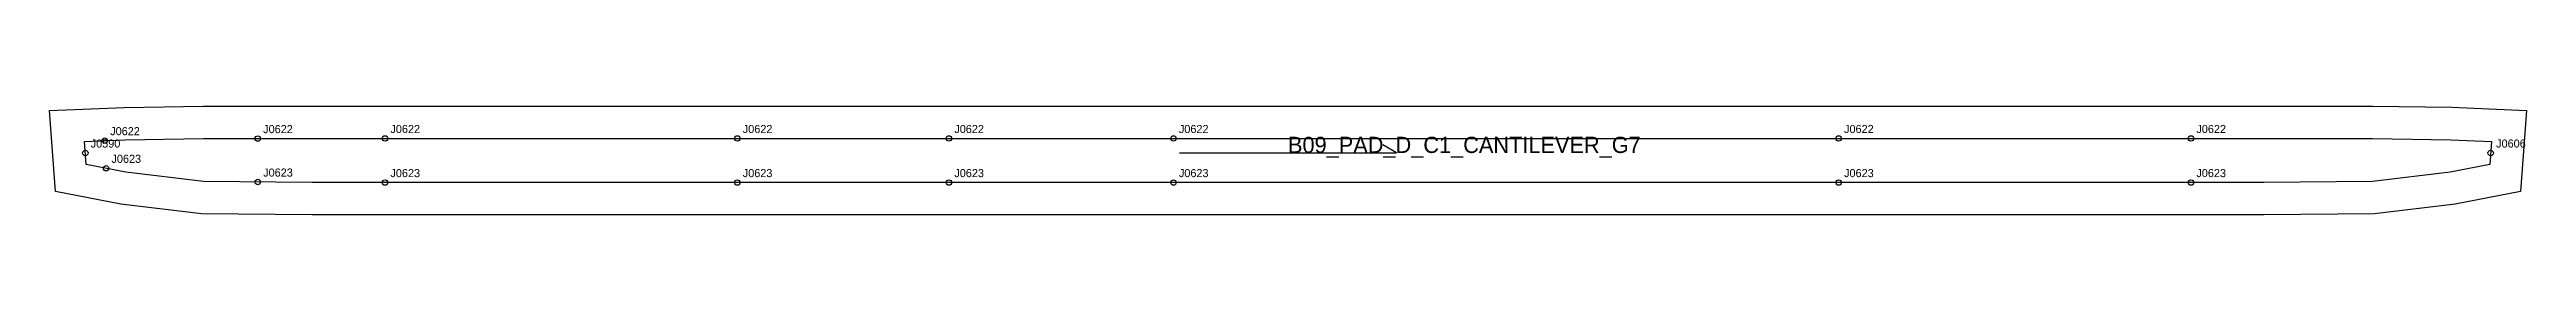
# Model space of a CAD drawing. Header units: millimetres. Extents: x -13 to 901, y -27 to 13.
import ezdxf

# ---------------------------------------------------------------- set-up
doc = ezdxf.new("R2010")
doc.units = ezdxf.units.MM
for name, color, linetype in [('CUT', 1, 'Continuous'), ('GRAIN', 3, 'Continuous'), ('LABEL', 7, 'Continuous'), ('NOTCH', 2, 'Continuous'), ('SEW', 5, 'Continuous')]:
    doc.layers.add(name, color=color, linetype=linetype)

msp = doc.modelspace()

# ---------------------------------------------------------------- linework, layer by layer
at = {"layer": 'CUT'}
msp.add_lwpolyline([(-12.89, 11.45), (14.68, 12.65), (43.84, 13.06), (84.01, 13.13), (137.91, 13.13), (203.57, 13.13), (278.48, 13.13), (359.77, 13.13), (444.3, 13.13), (528.84, 13.13), (610.12, 13.14), (685.03, 13.14), (750.7, 13.14), (804.59, 13.14), (844.76, 13.07), (873.92, 12.66), (901.49, 11.45), (899.25, -18.54), (875.14, -23.18), (845.45, -26.78), (804.64, -27.19), (750.7, -27.19), (685.03, -27.2), (610.12, -27.2), (528.84, -27.2), (444.3, -27.2), (359.77, -27.2), (278.48, -27.2), (203.57, -27.2), (137.91, -27.2), (83.96, -27.2), (43.15, -26.8), (13.46, -23.18), (-10.65, -18.54), (-12.89, 11.45)], close=True, dxfattribs=at)
at = {"layer": 'GRAIN'}
for p, q in [((404.3, -4.25), (484.3, -4.25)), ((484.3, -4.25), (479.3, -1.25))]:
    msp.add_line(p, q, dxfattribs=at)
at = {"layer": 'NOTCH'}
for centre in [(7.51, 0.33), (63.98, 1.09), (110.96, 1.13), (241.03, 1.13), (319.12, 1.13), (402.03, 1.13), (647.58, 1.14), (777.64, 1.14), (0.32, -4.25), (7.98, -9.91), (888.29, -4.25), (63.98, -15), (110.96, -15.2), (241.03, -15.2), (319.13, -15.2), (402.03, -15.2), (647.58, -15.2), (777.64, -15.19)]:
    msp.add_circle(centre, 1, dxfattribs=at)
at = {"layer": 'SEW'}
msp.add_lwpolyline([(0, 0), (15.03, 0.66), (43.94, 1.06), (84.02, 1.13), (137.91, 1.13), (203.57, 1.13), (278.48, 1.13), (359.77, 1.13), (444.3, 1.13), (528.84, 1.13), (610.12, 1.14), (685.03, 1.14), (750.7, 1.14), (804.58, 1.14), (844.67, 1.07), (873.57, 0.66), (888.6, 0), (887.97, -8.49), (873.28, -11.32), (844.66, -14.79), (804.58, -15.19), (750.7, -15.19), (685.03, -15.2), (610.12, -15.2), (528.84, -15.2), (444.3, -15.2), (359.77, -15.2), (278.48, -15.2), (203.57, -15.2), (137.91, -15.2), (84.02, -15.2), (43.94, -14.8), (15.33, -11.32), (0.64, -8.49)], close=True, dxfattribs=at)

# ---------------------------------------------------------------- texts
at = {"layer": 'LABEL'}
for s, height, p in [('J0590', 3, (2.32, -2.25)), ('J0622', 3, (9.51, 2.33)), ('J0622', 3, (65.98, 3.09)), ('J0622', 3, (112.96, 3.13)), ('J0622', 3, (243.03, 3.13)), ('J0622', 3, (321.12, 3.13)), ('J0622', 3, (404.03, 3.13)), ('B09_PAD_D_C1_CANTILEVER_G7', 6, (444.3, -4.25)), ('J0622', 3, (649.58, 3.14)), ('J0622', 3, (779.64, 3.14)), ('J0606', 3, (890.29, -2.25)), ('J0623', 3, (9.98, -7.91)), ('J0623', 3, (65.98, -13)), ('J0623', 3, (112.96, -13.2)), ('J0623', 3, (243.03, -13.2)), ('J0623', 3, (321.13, -13.2)), ('J0623', 3, (404.03, -13.2)), ('J0623', 3, (649.58, -13.2)), ('J0623', 3, (779.64, -13.19))]:
    msp.add_text(s, height=height, dxfattribs=at).set_placement(p)

doc.saveas('drawing.dxf')
